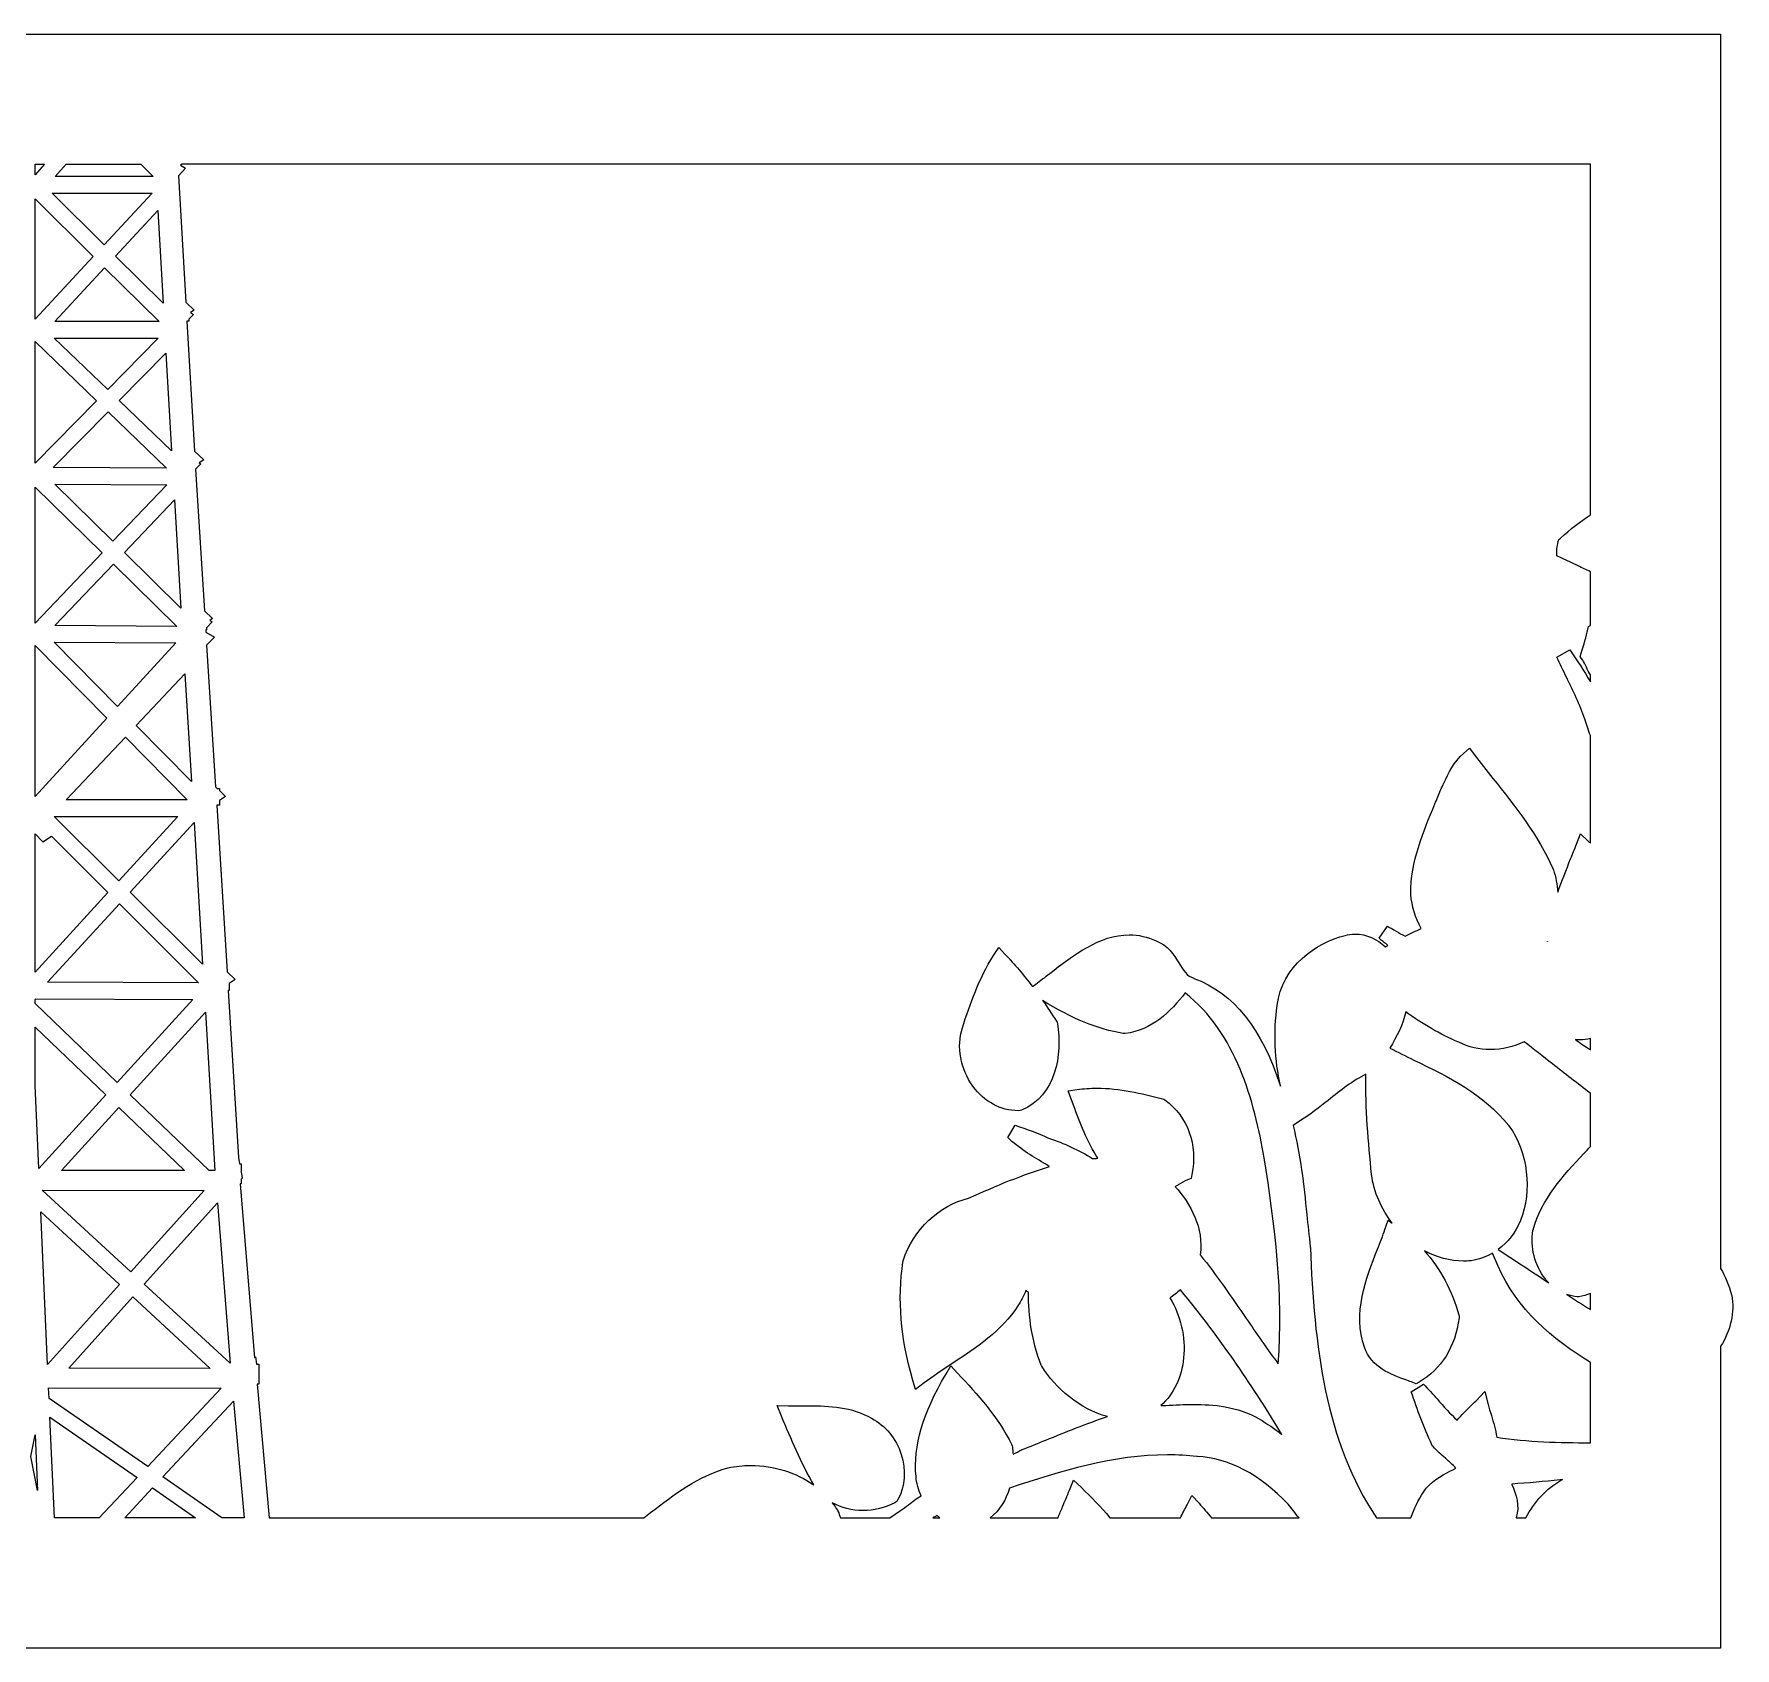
# Model space of a CAD drawing. Extents: x -437 to 3052, y -819 to 142.
# Drawn here: x 297.4 to 531.3, y -316.7 to -94.7 of the extents above; entities that cross this region are included whole.
import ezdxf

# ---------------------------------------------------------------- set-up
doc = ezdxf.new("R2010")
doc.units = 0
doc.layers.add('LAYER_1', color=7, linetype='CONTINUOUS')

msp = doc.modelspace()

# ---------------------------------------------------------------- linework, layer by layer
at = {"layer": 'LAYER_1', "color": 7}
for points in [[(297.55, -112.61), (298.85, -112.61), (297.55, -114.04), (297.55, -112.61)], [(301.83, -112.61), (312.11, -112.61), (313.78, -114.3), (300.31, -114.3), (301.83, -112.61)], [(313.64, -116.58), (307.05, -123.68), (299.89, -116.58), (313.64, -116.58)], [(297.55, -117.36), (305.55, -125.28), (297.55, -133.91), (297.55, -117.36)], [(315.15, -131.71), (308.62, -125.23), (314.43, -118.96), (315.15, -131.71)], [(300.27, -134.22), (307.12, -126.84), (314.6, -134.24), (300.27, -134.22)], [(297.55, -137), (306.01, -145.14), (297.55, -153.73), (297.55, -137)], [(314.49, -136.52), (307.54, -143.58), (300.17, -136.51), (314.49, -136.52)], [(316.31, -152), (309.12, -145.1), (315.54, -138.57), (316.31, -152)], [(307.59, -146.65), (315.63, -154.39), (300.05, -154.31), (307.59, -146.65)], [(315.66, -156.68), (308.26, -164.45), (300.27, -156.59), (315.66, -156.68)], [(297.55, -156.99), (306.76, -166.03), (297.55, -175.71), (297.55, -156.99)], [(309.83, -166), (316.71, -158.76), (317.62, -173.65), (309.83, -166)], [(308.33, -167.58), (317.06, -176.16), (300.29, -176.04), (308.33, -167.58)], [(297.55, -178.8), (307.42, -188.79), (297.55, -199.54), (297.55, -178.8)], [(316.91, -178.44), (308.89, -187.17), (300.16, -178.32), (316.91, -178.44)], [(311.48, -189.78), (318.17, -182.69), (319.08, -197.48), (311.48, -189.78)], [(309.98, -191.38), (318.49, -200), (301.81, -200.02), (309.98, -191.38)], [(317.21, -202.29), (309.07, -211.15), (300.19, -202.31), (317.21, -202.29)], [(310.64, -212.72), (319.42, -203.15), (320.59, -222.63), (310.64, -212.72)], [(297.55, -204.67), (298.6, -205.78), (299.8, -205.03), (307.58, -212.77), (297.55, -223.7), (297.55, -204.67)], [(309.15, -214.33), (320.05, -225.18), (299.27, -225.09), (309.15, -214.33)], [(297.55, -227.49), (297.67, -227.37), (319.23, -227.46), (308.86, -238.87), (297.55, -228.02), (297.55, -227.49)], [(321.5, -251), (310.65, -240.59), (320.98, -229.23), (322.28, -251), (321.5, -251)], [(297.55, -239.28), (297.55, -231.26), (307.28, -240.6), (298.07, -250.72), (297.55, -239.28)], [(301.2, -250.98), (309.07, -242.33), (318.1, -251), (301.2, -250.98)], [(320.82, -253.72), (310.73, -264.92), (298.52, -253.7), (320.82, -253.72)], [(298.34, -256.65), (309.16, -266.67), (299.28, -277.65), (298.34, -256.65)], [(312.57, -266.62), (322.63, -255.44), (324.39, -277.49), (312.57, -266.62)], [(311, -268.38), (321.62, -278.21), (302.19, -278.17), (311, -268.38)], [(299.42, -280.88), (323.15, -280.93), (313.04, -291.69), (299.49, -282.35), (299.42, -280.88)], [(323.26, -298.74), (315.12, -293.13), (324.85, -282.72), (326.29, -298.74), (323.26, -298.74)], [(306.39, -298.74), (300.22, -298.74), (299.6, -284.91), (311.6, -293.2), (306.39, -298.74)], [(296.97, -290.3), (297.56, -287.34), (297.9, -295.02), (296.97, -290.3)], [(309.88, -298.74), (313.7, -294.65), (319.62, -298.74), (309.88, -298.74)]]:
    msp.add_lwpolyline(points, dxfattribs=at)
for points, knots in [([(530.88, -268.1), (530.53, -266.78), (530.01, -265.58), (529.37, -264.45), (529.37, -264.45), (529.37, -252.29), (529.37, -252.29), (529.37, -252.29), (529.37, -241.22), (529.37, -241.22), (529.37, -241.22), (529.37, -217.3), (529.37, -217.3), (529.37, -217.3), (529.37, -201), (529.37, -201), (529.37, -201), (529.37, -193.69), (529.37, -193.69), (529.37, -193.69), (529.37, -176.74), (529.37, -176.74), (529.37, -176.74), (529.37, -170.8), (529.37, -170.8), (529.37, -170.8), (529.37, -166.1), (529.37, -166.1), (529.37, -166.1), (529.37, -159.49), (529.37, -159.49), (529.37, -159.49), (529.37, -135.26), (529.37, -135.26), (529.37, -135.26), (529.37, -94.69), (529.37, -94.69), (529.37, -94.69), (316.24, -94.69), (316.24, -94.69), (316.24, -94.69), (312.16, -94.69), (312.16, -94.69), (312.16, -94.69), (300.42, -94.69), (300.42, -94.69), (300.42, -94.69), (294.55, -94.69), (294.55, -94.69), (294.55, -94.69), (282.81, -94.69), (282.81, -94.69), (282.81, -94.69), (276.76, -94.69), (276.76, -94.69), (276.76, -94.69), (245.5, -94.69), (245.5, -94.69), (245.5, -94.69), (228.42, -94.69), (228.42, -94.69), (228.42, -94.69), (219.63, -94.69), (219.63, -94.69), (219.63, -94.69), (204.45, -94.69), (204.45, -94.69), (204.45, -94.69), (186.23, -94.69), (186.23, -94.69), (186.23, -94.69), (175.29, -94.69), (175.29, -94.69), (175.29, -94.69), (168.07, -94.69), (168.07, -94.69), (168.07, -94.69), (148.53, -94.69), (148.53, -94.69), (148.53, -94.69), (134.81, -94.69), (134.81, -94.69), (134.81, -94.69), (130.41, -94.69), (130.41, -94.69), (130.41, -94.69), (122.31, -94.69), (122.31, -94.69), (122.31, -94.69), (110.1, -94.69), (110.1, -94.69), (110.1, -94.69), (103.45, -94.69), (103.45, -94.69), (103.45, -94.69), (95.13, -94.69), (95.13, -94.69), (95.13, -94.69), (85.62, -94.69), (85.62, -94.69), (85.62, -94.69), (81.04, -94.69), (81.04, -94.69), (81.04, -94.69), (79.84, -94.69), (79.84, -94.69), (79.84, -94.69), (64.76, -94.69), (64.76, -94.69), (64.76, -94.69), (63.51, -94.69), (63.51, -94.69), (63.51, -94.69), (63.51, -108.95), (63.51, -108.95), (63.51, -108.95), (63.51, -129.03), (63.51, -129.03), (63.51, -129.03), (63.51, -149.06), (63.51, -149.06), (63.51, -149.06), (63.51, -175.89), (63.51, -175.89), (63.51, -175.89), (63.51, -188.37), (63.51, -188.37), (62.93, -189.21), (62.37, -190.04), (61.82, -190.86), (61.55, -191.26), (61.29, -191.66), (61.02, -192.05), (61.02, -192.05), (60.17, -193.31), (60.17, -193.31), (60.17, -193.31), (61.66, -193.62), (61.66, -193.62), (62.14, -193.72), (62.61, -193.82), (63.09, -193.92), (63.23, -193.95), (63.37, -193.98), (63.51, -194.01), (63.51, -194.01), (63.51, -316.66), (63.51, -316.66), (63.51, -316.66), (261.6, -316.66), (261.6, -316.66), (261.6, -316.66), (265.12, -316.66), (265.12, -316.66), (265.12, -316.66), (274.52, -316.66), (274.52, -316.66), (274.52, -316.66), (277.96, -316.66), (277.96, -316.66), (277.96, -316.66), (281.72, -316.66), (281.72, -316.66), (281.72, -316.66), (285.24, -316.66), (285.24, -316.66), (285.24, -316.66), (291.93, -316.66), (291.93, -316.66), (291.93, -316.66), (294.06, -316.66), (294.06, -316.66), (294.06, -316.66), (294.11, -316.66), (294.11, -316.66), (294.11, -316.66), (296.4, -316.66), (296.4, -316.66), (296.4, -316.66), (296.54, -316.66), (296.54, -316.66), (296.54, -316.66), (301.02, -316.66), (301.02, -316.66), (301.02, -316.66), (307.65, -316.66), (307.65, -316.66), (307.65, -316.66), (311.02, -316.66), (311.02, -316.66), (311.02, -316.66), (317.01, -316.66), (317.01, -316.66), (317.01, -316.66), (320.45, -316.66), (320.45, -316.66), (320.45, -316.66), (327.82, -316.66), (327.82, -316.66), (327.82, -316.66), (331.35, -316.66), (331.35, -316.66), (331.35, -316.66), (381.28, -316.66), (381.28, -316.66), (381.28, -316.66), (399.76, -316.66), (399.76, -316.66), (399.76, -316.66), (405.34, -316.66), (405.34, -316.66), (405.34, -316.66), (405.34, -316.65), (405.34, -316.65), (405.34, -316.65), (405.34, -316.66), (405.34, -316.66), (405.34, -316.66), (411.41, -316.66), (411.41, -316.66), (411.41, -316.66), (436.23, -316.66), (436.23, -316.66), (436.23, -316.66), (443.39, -316.66), (443.39, -316.66), (443.39, -316.66), (450.57, -316.66), (450.57, -316.66), (450.57, -316.66), (455.64, -316.66), (455.64, -316.66), (455.64, -316.66), (466.62, -316.66), (466.62, -316.66), (466.62, -316.66), (487.88, -316.66), (487.88, -316.66), (487.88, -316.66), (505.79, -316.66), (505.79, -316.66), (505.79, -316.66), (529.37, -316.66), (529.37, -316.66), (529.37, -316.66), (529.37, -314.94), (529.37, -314.94), (529.37, -314.94), (529.37, -301.53), (529.37, -301.53), (529.37, -301.53), (529.37, -294.89), (529.37, -294.89), (529.37, -294.89), (529.37, -290.25), (529.37, -290.25), (529.37, -290.25), (529.37, -289.08), (529.37, -289.08), (529.37, -289.08), (529.37, -280.81), (529.37, -280.81), (529.37, -280.81), (529.37, -275.15), (529.37, -275.15), (530.73, -273.1), (531.34, -270.39), (530.89, -268.16), (530.89, -268.16), (530.88, -268.1), (530.88, -268.1)], [0, 0, 0, 0, 1, 1, 1, 2, 2, 2, 3, 3, 3, 4, 4, 4, 5, 5, 5, 6, 6, 6, 7, 7, 7, 8, 8, 8, 9, 9, 9, 10, 10, 10, 11, 11, 11, 12, 12, 12, 13, 13, 13, 14, 14, 14, 15, 15, 15, 16, 16, 16, 17, 17, 17, 18, 18, 18, 19, 19, 19, 20, 20, 20, 21, 21, 21, 22, 22, 22, 23, 23, 23, 24, 24, 24, 25, 25, 25, 26, 26, 26, 27, 27, 27, 28, 28, 28, 29, 29, 29, 30, 30, 30, 31, 31, 31, 32, 32, 32, 33, 33, 33, 34, 34, 34, 35, 35, 35, 36, 36, 36, 37, 37, 37, 38, 38, 38, 39, 39, 39, 40, 40, 40, 41, 41, 41, 42, 42, 42, 43, 43, 43, 44, 44, 44, 45, 45, 45, 46, 46, 46, 47, 47, 47, 48, 48, 48, 49, 49, 49, 50, 50, 50, 51, 51, 51, 52, 52, 52, 53, 53, 53, 54, 54, 54, 55, 55, 55, 56, 56, 56, 57, 57, 57, 58, 58, 58, 59, 59, 59, 60, 60, 60, 61, 61, 61, 62, 62, 62, 63, 63, 63, 64, 64, 64, 65, 65, 65, 66, 66, 66, 67, 67, 67, 68, 68, 68, 69, 69, 69, 70, 70, 70, 71, 71, 71, 72, 72, 72, 73, 73, 73, 74, 74, 74, 75, 75, 75, 76, 76, 76, 77, 77, 77, 78, 78, 78, 79, 79, 79, 80, 80, 80, 81, 81, 81, 82, 82, 82, 83, 83, 83, 84, 84, 84, 85, 85, 85, 86, 86, 86, 87, 87, 87, 88, 88, 88, 89, 89, 89, 90, 90, 90, 90]), ([(423.5, -277.87), (423.5, -277.87), (422.81, -279.03), (422.81, -279.03), (419.63, -284.38), (418.33, -288.85), (418.71, -293.07), (418.77, -294), (419.02, -294.9), (419.43, -295.73), (418.79, -296.09), (418.22, -296.53), (417.68, -296.95), (417.3, -297.24), (416.94, -297.52), (416.57, -297.76), (416.57, -297.76), (415.09, -298.74), (415.09, -298.74), (415.09, -298.74), (408.32, -298.74), (408.32, -298.74), (408.22, -298.43), (408.11, -298.13), (407.98, -297.83), (407.98, -297.83), (407.95, -297.77), (407.95, -297.77), (407.95, -297.77), (407.92, -297.72), (407.92, -297.72), (407.7, -297.36), (407.45, -297.02), (407.19, -296.68), (408.45, -297.38), (409.89, -297.75), (411.42, -297.75), (411.42, -297.75), (411.42, -297.75), (411.42, -297.75), (412.93, -297.75), (414.44, -297.38), (415.8, -296.68), (415.8, -296.68), (416.08, -296.53), (416.08, -296.53), (416.08, -296.53), (416.23, -296.25), (416.23, -296.25), (417.2, -294.42), (417.36, -292.15), (416.68, -290.03), (415.99, -287.85), (414.49, -286.04), (412.58, -285.07), (409.88, -283.48), (406.83, -283.35), (403.94, -283.35), (403.65, -283.35), (402.53, -283.35), (402.25, -283.35), (401.89, -283.35), (401.52, -283.35), (401.17, -283.34), (401.17, -283.34), (399.6, -283.31), (399.6, -283.31), (399.6, -283.31), (400.21, -284.76), (400.21, -284.76), (401.54, -287.92), (402.92, -291.18), (404.64, -294.24), (402.26, -292.53), (399.22, -291.55), (395.98, -291.55), (394.92, -291.55), (393.87, -291.66), (392.87, -291.87), (392.87, -291.87), (392.82, -291.89), (392.82, -291.89), (388.76, -292.98), (385.43, -295.54), (382.21, -298.03), (381.91, -298.27), (381.6, -298.5), (381.29, -298.74), (381.29, -298.74), (329.77, -298.74), (329.77, -298.74), (329.77, -298.74), (328.08, -280.37), (328.08, -280.37), (328.08, -280.37), (328.31, -280.37), (328.31, -280.37), (328.31, -280.37), (328.31, -277.63), (328.31, -277.63), (328.31, -277.63), (328.02, -277.63), (328.02, -277.63), (328.02, -277.63), (327.89, -276.62), (327.89, -276.62), (327.89, -276.62), (327.75, -276.77), (327.75, -276.77), (327.75, -276.77), (325.78, -252.82), (325.78, -252.82), (325.78, -252.82), (325.88, -252.82), (325.88, -252.82), (325.88, -252.82), (325.88, -252.2), (325.88, -252.2), (325.88, -252.2), (326.05, -252.03), (326.05, -252.03), (326.05, -252.03), (325.88, -251.17), (325.88, -251.17), (325.88, -251.17), (325.88, -250.09), (325.88, -250.09), (325.88, -250.09), (325.68, -250.08), (325.68, -250.08), (325.68, -250.08), (325.52, -249.2), (325.52, -249.2), (325.52, -249.2), (324.1, -226.25), (324.1, -226.25), (324.1, -226.25), (324.25, -226.25), (324.25, -226.25), (324.25, -226.25), (324.25, -225.26), (324.25, -225.26), (324.25, -225.26), (325.06, -224.74), (325.06, -224.74), (325.06, -224.74), (323.95, -223.65), (323.95, -223.65), (323.95, -223.65), (322.53, -200.75), (322.53, -200.75), (322.53, -200.75), (322.91, -200.75), (322.91, -200.75), (322.91, -200.75), (322.91, -200.08), (322.91, -200.08), (322.91, -200.08), (323.73, -199.56), (323.73, -199.56), (323.73, -199.56), (322.91, -198.75), (322.91, -198.75), (322.91, -198.75), (322.91, -198.44), (322.91, -198.44), (322.91, -198.44), (322.59, -198.44), (322.59, -198.44), (322.59, -198.44), (322.37, -198.23), (322.37, -198.23), (322.37, -198.23), (321.15, -178.76), (321.15, -178.76), (321.15, -178.76), (322.22, -177.66), (322.22, -177.66), (322.22, -177.66), (321.04, -176.93), (321.04, -176.93), (321.04, -176.93), (321.02, -176.63), (321.02, -176.63), (321.02, -176.63), (321.13, -176.63), (321.13, -176.63), (321.13, -176.63), (321.13, -176.35), (321.13, -176.35), (321.13, -176.35), (321.92, -175.52), (321.92, -175.52), (321.92, -175.52), (321.59, -175.33), (321.59, -175.33), (321.59, -175.33), (321.95, -175.08), (321.95, -175.08), (321.95, -175.08), (320.85, -174.03), (320.85, -174.03), (320.85, -174.03), (319.63, -154.55), (319.63, -154.55), (319.63, -154.55), (320.34, -153.81), (320.34, -153.81), (320.34, -153.81), (320.13, -153.68), (320.13, -153.68), (320.13, -153.68), (320.75, -153.25), (320.75, -153.25), (320.75, -153.25), (319.47, -152.05), (319.47, -152.05), (319.47, -152.05), (318.43, -134.18), (318.43, -134.18), (318.43, -134.18), (318.71, -134.18), (318.71, -134.18), (318.71, -134.18), (318.71, -133.89), (318.71, -133.89), (318.71, -133.89), (319.36, -133.25), (319.36, -133.25), (319.36, -133.25), (318.95, -132.99), (318.95, -132.99), (318.95, -132.99), (319.43, -132.69), (319.43, -132.69), (319.43, -132.69), (318.28, -131.58), (318.28, -131.58), (318.28, -131.58), (317.26, -114.2), (317.26, -114.2), (317.26, -114.2), (318.25, -113.16), (318.25, -113.16), (318.25, -113.16), (317.57, -112.74), (317.57, -112.74), (317.57, -112.74), (317.78, -112.61), (317.78, -112.61), (317.78, -112.61), (511.45, -112.61), (511.45, -112.61), (511.45, -112.61), (511.45, -160.82), (511.45, -160.82), (510.08, -161.73), (508.7, -162.8), (507.33, -164.03), (507.33, -164.03), (507.12, -164.22), (507.12, -164.22), (507.12, -164.22), (507.04, -164.47), (507.04, -164.47), (506.93, -164.82), (506.84, -165.51), (506.84, -165.81), (506.84, -165.81), (506.84, -166.46), (506.84, -166.46), (506.84, -166.46), (507.44, -166.74), (507.44, -166.74), (508.22, -167.09), (509.01, -167.47), (509.77, -167.84), (510.33, -168.11), (510.89, -168.37), (511.45, -168.64), (511.45, -168.64), (511.45, -176.01), (511.45, -176.01), (511.45, -176.01), (511.21, -176.18), (511.21, -176.18), (511.21, -176.18), (511.12, -176.55), (511.12, -176.55), (510.86, -177.58), (510.58, -178.7), (510.21, -179.82), (510.21, -179.82), (510.03, -180.36), (510.03, -180.36), (510.03, -180.36), (510.4, -180.8), (510.4, -180.8), (510.57, -181), (510.74, -181.39), (510.91, -181.77), (511.06, -182.1), (511.22, -182.48), (511.45, -182.84), (511.45, -182.84), (511.45, -183.77), (511.45, -183.77), (510.57, -182.28), (509.64, -180.81), (508.61, -179.4), (508.61, -179.4), (506.86, -180.41), (506.86, -180.41), (507.28, -181.33), (507.73, -182.25), (508.16, -183.13), (509.06, -185), (510, -186.93), (510.71, -188.9), (510.95, -189.65), (511.2, -190.41), (511.45, -191.15), (511.45, -191.15), (511.45, -205.97), (511.45, -205.97), (511.37, -205.89), (511.28, -205.81), (511.2, -205.73), (511.2, -205.73), (510.11, -204.68), (510.11, -204.68), (510.11, -204.68), (509.55, -206.09), (509.55, -206.09), (509.29, -206.76), (509.01, -207.44), (508.74, -208.12), (508.14, -209.63), (507.52, -211.16), (506.97, -212.73), (506.9, -211.67), (506.71, -210.63), (506.38, -209.64), (506.38, -209.64), (506.36, -209.59), (506.36, -209.59), (506.36, -209.59), (506.34, -209.54), (506.34, -209.54), (504.27, -204.89), (501.11, -200.91), (498.06, -197.06), (497.21, -195.98), (496.33, -194.88), (495.49, -193.78), (495.49, -193.78), (494.84, -192.92), (494.84, -192.92), (494.84, -192.92), (494.02, -193.62), (494.02, -193.62), (492.68, -194.77), (491.96, -196.32), (491.32, -197.7), (491.18, -198), (491.04, -198.3), (490.89, -198.6), (490.89, -198.6), (490.87, -198.63), (490.87, -198.63), (490.87, -198.63), (490.86, -198.66), (490.86, -198.66), (490.6, -199.29), (490.34, -199.92), (490.08, -200.56), (488.44, -204.46), (486.75, -208.49), (486.75, -212.94), (486.75, -212.94), (486.75, -212.98), (486.75, -212.98), (486.75, -212.98), (486.76, -213.02), (486.76, -213.02), (486.89, -214.63), (487.38, -216.21), (488.17, -217.72), (487.43, -218.04), (486.69, -218.39), (485.97, -218.76), (485.15, -218.31), (484.34, -217.85), (483.54, -217.37), (483.54, -217.37), (482.39, -219.05), (482.39, -219.05), (482.8, -219.37), (483.21, -219.7), (483.61, -220.04), (483.5, -220.11), (483.38, -220.17), (483.27, -220.24), (482.11, -219.18), (480.67, -218.47), (479.08, -218.47), (478.62, -218.47), (478.17, -218.53), (477.72, -218.65), (473.8, -219.69), (469.01, -222.84), (468.4, -228.3), (467.86, -231.94), (468.03, -235.76), (468.84, -239.4), (466.34, -231.52), (462.34, -226.53), (456.94, -224.56), (456.94, -224.56), (456.9, -224.55), (456.9, -224.55), (456, -224.27), (455.47, -223.42), (454.86, -222.44), (454.14, -221.28), (453.33, -219.98), (451.72, -219.41), (450.54, -218.86), (449.3, -218.57), (448.04, -218.57), (443.97, -218.57), (440.32, -221.4), (437.1, -223.9), (436.43, -224.42), (435.8, -224.9), (435.18, -225.35), (435.18, -225.35), (434.72, -225.69), (434.72, -225.69), (433.52, -224.12), (432.27, -222.64), (430.98, -221.26), (430.98, -221.26), (430.08, -220.3), (430.08, -220.3), (430.08, -220.3), (429.37, -221.42), (429.37, -221.42), (427.37, -224.6), (426.13, -228.1), (425.09, -231.39), (424.26, -233.95), (424.81, -237.02), (426.53, -239.39), (428.09, -241.53), (430.35, -242.76), (432.74, -242.76), (432.74, -242.76), (433.04, -242.75), (433.04, -242.75), (433.04, -242.75), (433.22, -242.68), (433.22, -242.68), (437.98, -240.69), (438.85, -235.04), (438.15, -230.81), (438.15, -230.81), (438.12, -230.61), (438.12, -230.61), (438.12, -230.61), (438.01, -230.43), (438.01, -230.43), (437.4, -229.46), (436.77, -228.52), (436.12, -227.6), (440.08, -230.09), (443.72, -231.58), (447.22, -232.13), (447.22, -232.13), (447.35, -232.15), (447.35, -232.15), (447.35, -232.15), (447.48, -232.13), (447.48, -232.13), (451.11, -231.76), (453.76, -229.11), (455.72, -226.57), (462.73, -232.01), (465.22, -241.51), (466.6, -249.24), (468.02, -258.39), (469.31, -268.08), (468.52, -277.57), (466.99, -275.52), (465.54, -273.4), (464.12, -271.32), (462.13, -268.4), (460.08, -265.42), (457.8, -262.59), (458.3, -258.91), (456.49, -255.52), (454.35, -253.22), (454.48, -253.14), (454.62, -253.06), (454.75, -252.98), (455.21, -252.71), (455.65, -252.45), (456.05, -252.28), (456.05, -252.28), (456.55, -252.07), (456.55, -252.07), (456.55, -252.07), (456.65, -251.54), (456.65, -251.54), (457.48, -247.44), (456.1, -243.61), (452.95, -241.28), (452.95, -241.28), (452.79, -241.17), (452.79, -241.17), (452.79, -241.17), (452.6, -241.12), (452.6, -241.12), (449.73, -240.38), (446.68, -239.66), (443.6, -239.66), (442.66, -239.66), (441.75, -239.73), (440.88, -239.86), (440.88, -239.86), (439.65, -240.05), (439.65, -240.05), (439.65, -240.05), (440.37, -241.99), (440.37, -241.99), (441.24, -244.38), (442.23, -247.06), (443.73, -249.31), (443.48, -249.32), (443.24, -249.33), (442.99, -249.34), (441.09, -248.2), (439.09, -247.23), (436.94, -246.53), (435.49, -245.88), (433.94, -245.28), (432.35, -244.77), (432.35, -244.77), (431.33, -246.47), (431.33, -246.47), (432.83, -247.9), (434.59, -248.95), (436.29, -249.97), (436.56, -250.13), (436.82, -250.29), (437.09, -250.45), (433.4, -251.57), (429.83, -253.03), (425.94, -254.81), (421.95, -255.73), (418.3, -259.11), (416.95, -263.39), (416.95, -263.39), (416.93, -263.46), (416.93, -263.46), (416.93, -263.46), (416.92, -263.54), (416.92, -263.54), (416.14, -268.68), (416.59, -274.11), (418.24, -279.69), (418.24, -279.69), (418.66, -281.1), (418.66, -281.1), (418.66, -281.1), (419.83, -280.21), (419.83, -280.21), (421.03, -279.31), (422.35, -278.44), (423.62, -277.59), (426.99, -275.37), (430.46, -273.07), (432.73, -269.58), (433.17, -268.94), (433.53, -268.23), (433.82, -267.5), (433.94, -267.57), (434.05, -267.65), (434.17, -267.73), (434.18, -271.08), (434.64, -274.47), (435.91, -277.75), (435.91, -277.75), (435.95, -277.84), (435.95, -277.84), (435.95, -277.84), (436, -277.92), (436, -277.92), (437.89, -280.89), (441.25, -283.87), (445.04, -284.82), (442.15, -285.8), (439.33, -286.94), (436.57, -288.07), (435.48, -288.51), (434.4, -288.95), (433.32, -289.38), (433.32, -289.38), (433.28, -289.39), (433.28, -289.39), (433.28, -289.39), (433.24, -289.41), (433.24, -289.41), (432.85, -289.61), (432.45, -289.8), (432.05, -290), (432.03, -289.67), (432, -289.35), (431.97, -289.03), (431.97, -289.03), (431.95, -288.86), (431.95, -288.86), (431.95, -288.86), (431.87, -288.7), (431.87, -288.7), (430.01, -284.93), (427.17, -281.77), (424.42, -278.85), (424.42, -278.85), (423.5, -277.87), (423.5, -277.87)], [0, 0, 0, 0, 1, 1, 1, 2, 2, 2, 3, 3, 3, 4, 4, 4, 5, 5, 5, 6, 6, 6, 7, 7, 7, 8, 8, 8, 9, 9, 9, 10, 10, 10, 11, 11, 11, 12, 12, 12, 13, 13, 13, 14, 14, 14, 15, 15, 15, 16, 16, 16, 17, 17, 17, 18, 18, 18, 19, 19, 19, 20, 20, 20, 21, 21, 21, 22, 22, 22, 23, 23, 23, 24, 24, 24, 25, 25, 25, 26, 26, 26, 27, 27, 27, 28, 28, 28, 29, 29, 29, 30, 30, 30, 31, 31, 31, 32, 32, 32, 33, 33, 33, 34, 34, 34, 35, 35, 35, 36, 36, 36, 37, 37, 37, 38, 38, 38, 39, 39, 39, 40, 40, 40, 41, 41, 41, 42, 42, 42, 43, 43, 43, 44, 44, 44, 45, 45, 45, 46, 46, 46, 47, 47, 47, 48, 48, 48, 49, 49, 49, 50, 50, 50, 51, 51, 51, 52, 52, 52, 53, 53, 53, 54, 54, 54, 55, 55, 55, 56, 56, 56, 57, 57, 57, 58, 58, 58, 59, 59, 59, 60, 60, 60, 61, 61, 61, 62, 62, 62, 63, 63, 63, 64, 64, 64, 65, 65, 65, 66, 66, 66, 67, 67, 67, 68, 68, 68, 69, 69, 69, 70, 70, 70, 71, 71, 71, 72, 72, 72, 73, 73, 73, 74, 74, 74, 75, 75, 75, 76, 76, 76, 77, 77, 77, 78, 78, 78, 79, 79, 79, 80, 80, 80, 81, 81, 81, 82, 82, 82, 83, 83, 83, 84, 84, 84, 85, 85, 85, 86, 86, 86, 87, 87, 87, 88, 88, 88, 89, 89, 89, 90, 90, 90, 91, 91, 91, 92, 92, 92, 93, 93, 93, 94, 94, 94, 95, 95, 95, 96, 96, 96, 97, 97, 97, 98, 98, 98, 99, 99, 99, 100, 100, 100, 101, 101, 101, 102, 102, 102, 103, 103, 103, 104, 104, 104, 105, 105, 105, 106, 106, 106, 107, 107, 107, 108, 108, 108, 109, 109, 109, 110, 110, 110, 111, 111, 111, 112, 112, 112, 113, 113, 113, 114, 114, 114, 115, 115, 115, 116, 116, 116, 117, 117, 117, 118, 118, 118, 119, 119, 119, 120, 120, 120, 121, 121, 121, 122, 122, 122, 123, 123, 123, 124, 124, 124, 125, 125, 125, 126, 126, 126, 127, 127, 127, 128, 128, 128, 129, 129, 129, 130, 130, 130, 131, 131, 131, 132, 132, 132, 133, 133, 133, 134, 134, 134, 135, 135, 135, 136, 136, 136, 137, 137, 137, 138, 138, 138, 139, 139, 139, 140, 140, 140, 141, 141, 141, 142, 142, 142, 143, 143, 143, 144, 144, 144, 145, 145, 145, 146, 146, 146, 147, 147, 147, 148, 148, 148, 149, 149, 149, 150, 150, 150, 151, 151, 151, 152, 152, 152, 153, 153, 153, 154, 154, 154, 155, 155, 155, 156, 156, 156, 157, 157, 157, 158, 158, 158, 159, 159, 159, 160, 160, 160, 161, 161, 161, 162, 162, 162, 163, 163, 163, 164, 164, 164, 165, 165, 165, 166, 166, 166, 167, 167, 167, 168, 168, 168, 169, 169, 169, 170, 170, 170, 171, 171, 171, 172, 172, 172, 173, 173, 173, 174, 174, 174, 175, 175, 175, 176, 176, 176, 177, 177, 177, 178, 178, 178, 179, 179, 179, 180, 180, 180, 181, 181, 181, 182, 182, 182, 183, 183, 183, 184, 184, 184, 185, 185, 185, 186, 186, 186, 187, 187, 187, 188, 188, 188, 189, 189, 189, 190, 190, 190, 191, 191, 191, 192, 192, 192, 193, 193, 193, 194, 194, 194, 195, 195, 195, 196, 196, 196, 197, 197, 197, 198, 198, 198, 199, 199, 199, 200, 200, 200, 201, 201, 201, 202, 202, 202, 203, 203, 203, 204, 204, 204, 205, 205, 205, 206, 206, 206, 207, 207, 207, 208, 208, 208, 209, 209, 209, 210, 210, 210, 210]), ([(505.58, -219.46), (505.58, -219.47), (505.58, -219.49), (505.58, -219.5), (505.58, -219.5), (505.57, -219.49), (505.57, -219.49), (505.57, -219.48), (505.58, -219.47), (505.58, -219.46)], [0, 0, 0, 0, 1, 1, 1, 2, 2, 2, 3, 3, 3, 3]), ([(511.45, -247.68), (511.15, -248.01), (510.85, -248.34), (510.54, -248.67), (507.69, -251.73), (504.75, -254.9), (503.57, -259.14), (503.57, -259.14), (503.55, -259.19), (503.55, -259.19), (503.55, -259.19), (503.55, -259.24), (503.55, -259.24), (503.16, -261.49), (503.8, -264.02), (505.23, -265.86), (505.38, -266.06), (505.55, -266.25), (505.72, -266.43), (504.47, -265.6), (503.22, -264.77), (501.98, -263.95), (501.98, -263.95), (498.79, -261.84), (498.79, -261.84), (500.11, -260.88), (501.15, -259.53), (501.83, -257.86), (503.5, -253.78), (502.85, -248.44), (500.26, -244.85), (500.26, -244.85), (500.23, -244.82), (500.23, -244.82), (496.79, -240.47), (491.91, -238.1), (487.19, -235.8), (486.1, -235.26), (484.98, -234.72), (483.88, -234.15), (484.85, -232.56), (485.68, -230.9), (486.06, -229.18), (488.34, -230.79), (490.74, -232.26), (493.37, -233.35), (494.7, -234.02), (496.15, -234.36), (497.69, -234.36), (497.69, -234.36), (497.69, -234.36), (497.7, -234.36), (499.32, -234.36), (500.91, -233.97), (502.36, -233.3), (503.67, -234.31), (504.96, -235.32), (506.24, -236.33), (507.96, -237.67), (509.69, -239.03), (511.45, -240.37), (511.45, -240.37), (511.45, -247.68), (511.45, -247.68)], [0, 0, 0, 0, 1, 1, 1, 2, 2, 2, 3, 3, 3, 4, 4, 4, 5, 5, 5, 6, 6, 6, 7, 7, 7, 8, 8, 8, 9, 9, 9, 10, 10, 10, 11, 11, 11, 12, 12, 12, 13, 13, 13, 14, 14, 14, 15, 15, 15, 16, 16, 16, 17, 17, 17, 18, 18, 18, 19, 19, 19, 20, 20, 20, 21, 21, 21, 21]), ([(511.45, -234.4), (510.76, -233.93), (510.07, -233.46), (509.39, -232.99), (509.6, -233.02), (509.81, -233.04), (510.02, -233.04), (510.02, -233.04), (510.02, -233.04), (510.02, -233.04), (510.51, -233.04), (510.99, -232.96), (511.45, -232.82), (511.45, -232.82), (511.45, -234.4), (511.45, -234.4)], [0, 0, 0, 0, 1, 1, 1, 2, 2, 2, 3, 3, 3, 4, 4, 4, 5, 5, 5, 5]), ([(511.45, -288.43), (507.18, -288.41), (502.82, -288.34), (498.58, -287.68), (498.44, -286.63), (498.14, -285.64), (497.84, -284.68), (497.68, -284.15), (497.52, -283.65), (497.4, -283.16), (497.4, -283.16), (496.96, -281.4), (496.96, -281.4), (496.96, -281.4), (495.69, -282.69), (495.69, -282.69), (495.45, -282.93), (495.21, -283.16), (494.97, -283.39), (494.35, -284), (493.71, -284.62), (493.15, -285.31), (492.18, -284.46), (491.29, -283.45), (490.37, -282.41), (489.77, -281.73), (489.14, -281.02), (488.49, -280.37), (488.49, -280.37), (486.81, -281.42), (486.81, -281.42), (487.67, -283.9), (488.54, -286.32), (489.66, -288.71), (489.66, -288.71), (489.72, -288.85), (489.72, -288.85), (489.72, -288.85), (489.82, -288.96), (489.82, -288.96), (490.35, -289.56), (490.95, -290.08), (491.52, -290.57), (492.04, -291.02), (492.54, -291.45), (492.97, -291.92), (492.73, -292.05), (492.49, -292.18), (492.24, -292.31), (490.86, -293.02), (489.43, -293.76), (488.51, -295.21), (487.75, -296.33), (487.21, -297.52), (486.77, -298.74), (486.77, -298.74), (482.06, -298.74), (482.06, -298.74), (475, -288.42), (473.45, -274.89), (472.95, -261.56), (472.95, -261.56), (472.94, -261.51), (472.94, -261.51), (472.94, -261.51), (472.94, -261.47), (472.94, -261.47), (472.76, -260), (472.6, -258.5), (472.45, -257.04), (472.03, -252.99), (471.6, -248.83), (470.56, -244.78), (470.56, -244.78), (470.56, -244.79), (470.56, -244.79), (470.56, -244.79), (471.61, -244.12), (471.61, -244.12), (472.91, -243.29), (474.17, -242.3), (475.38, -241.34), (477.13, -239.96), (478.8, -238.63), (480.59, -237.75), (480.5, -242.48), (480.92, -247.13), (481.36, -251.54), (481.68, -253.99), (482.71, -256.29), (484.2, -258.21), (484.2, -258.21), (483.64, -257.84), (483.64, -257.84), (483.64, -257.84), (483.21, -259.08), (483.21, -259.08), (482.9, -259.98), (482.55, -260.87), (482.17, -261.82), (480.57, -265.92), (478.75, -270.57), (480.4, -275.3), (481.31, -278.07), (484.04, -279.06), (486.22, -279.84), (486.51, -279.94), (486.78, -280.04), (487.05, -280.15), (487.05, -280.15), (487.5, -280.32), (487.5, -280.32), (487.5, -280.32), (487.92, -280.08), (487.92, -280.08), (490.98, -278.31), (492.87, -275.26), (493.39, -271.25), (493.39, -271.25), (493.41, -271.05), (493.41, -271.05), (493.41, -271.05), (493.36, -270.85), (493.36, -270.85), (492.45, -267.55), (490.8, -264.5), (488.63, -262.02), (490.31, -262.93), (492.15, -263.45), (494.01, -263.45), (494.01, -263.45), (494.01, -263.45), (494.01, -263.45), (494.34, -263.45), (494.67, -263.44), (495, -263.41), (495, -263.41), (495.03, -263.4), (495.03, -263.4), (495.03, -263.4), (495.07, -263.4), (495.07, -263.4), (496.13, -263.22), (497.11, -262.86), (497.99, -262.37), (497.99, -262.37), (498.72, -264.04), (498.72, -264.04), (501.41, -270.18), (506.21, -274.1), (511.45, -277.39), (511.45, -277.39), (511.45, -288.43), (511.45, -288.43)], [0, 0, 0, 0, 1, 1, 1, 2, 2, 2, 3, 3, 3, 4, 4, 4, 5, 5, 5, 6, 6, 6, 7, 7, 7, 8, 8, 8, 9, 9, 9, 10, 10, 10, 11, 11, 11, 12, 12, 12, 13, 13, 13, 14, 14, 14, 15, 15, 15, 16, 16, 16, 17, 17, 17, 18, 18, 18, 19, 19, 19, 20, 20, 20, 21, 21, 21, 22, 22, 22, 23, 23, 23, 24, 24, 24, 25, 25, 25, 26, 26, 26, 27, 27, 27, 28, 28, 28, 29, 29, 29, 30, 30, 30, 31, 31, 31, 32, 32, 32, 33, 33, 33, 34, 34, 34, 35, 35, 35, 36, 36, 36, 37, 37, 37, 38, 38, 38, 39, 39, 39, 40, 40, 40, 41, 41, 41, 42, 42, 42, 43, 43, 43, 44, 44, 44, 45, 45, 45, 46, 46, 46, 47, 47, 47, 48, 48, 48, 49, 49, 49, 50, 50, 50, 51, 51, 51, 51]), ([(453.64, -268.51), (454.12, -268.19), (454.61, -267.81), (455.08, -267.39), (460.74, -274.21), (465.37, -281.24), (469.02, -287.28), (468.02, -286.51), (466.98, -285.78), (465.89, -285.15), (462.87, -283.39), (459.52, -283.16), (456.93, -283.16), (455.63, -283.16), (454.32, -283.23), (453.05, -283.29), (452.83, -283.31), (452.62, -283.32), (452.4, -283.33), (454.17, -281.68), (455.26, -279.41), (455.52, -276.75), (455.8, -273.92), (455.09, -270.95), (453.64, -268.51)], [0, 0, 0, 0, 1, 1, 1, 2, 2, 2, 3, 3, 3, 4, 4, 4, 5, 5, 5, 6, 6, 6, 7, 7, 7, 8, 8, 8, 8]), ([(511.45, -270.12), (510.35, -269.43), (509.26, -268.73), (508.18, -268.03), (508.65, -268.2), (509.15, -268.31), (509.65, -268.35), (509.65, -268.35), (509.77, -268.36), (509.77, -268.36), (509.77, -268.36), (509.89, -268.35), (509.89, -268.35), (510.45, -268.26), (510.96, -268.1), (511.45, -267.89), (511.45, -267.89), (511.45, -270.12), (511.45, -270.12)], [0, 0, 0, 0, 1, 1, 1, 2, 2, 2, 3, 3, 3, 4, 4, 4, 5, 5, 5, 6, 6, 6, 6]), ([(459.33, -298.74), (458.78, -298.07), (458.22, -297.4), (457.63, -296.76), (457.63, -296.76), (456.65, -295.69), (456.65, -295.69), (456.65, -295.69), (455.98, -296.98), (455.98, -296.98), (455.69, -297.54), (455.38, -298.13), (455.08, -298.74), (455.08, -298.74), (445.37, -298.74), (445.37, -298.74), (444.15, -297.24), (442.78, -295.86), (441.45, -294.6), (441.45, -294.6), (440.36, -293.58), (440.36, -293.58), (440.36, -293.58), (439.81, -294.96), (439.81, -294.96), (439.5, -295.72), (439.19, -296.47), (438.87, -297.23), (438.66, -297.73), (438.45, -298.23), (438.24, -298.74), (438.24, -298.74), (428.91, -298.74), (428.91, -298.74), (430.24, -297.75), (431.08, -296.29), (431.56, -294.67), (438.62, -292.33), (445.89, -290.09), (453.31, -290.09), (454.67, -290.09), (456.03, -290.17), (457.34, -290.32), (457.34, -290.32), (457.38, -290.32), (457.38, -290.32), (457.38, -290.32), (457.41, -290.32), (457.41, -290.32), (461.66, -290.5), (466.08, -292.83), (469.87, -296.89), (470.38, -297.5), (470.88, -298.12), (471.39, -298.74), (471.39, -298.74), (459.33, -298.74), (459.33, -298.74)], [0, 0, 0, 0, 1, 1, 1, 2, 2, 2, 3, 3, 3, 4, 4, 4, 5, 5, 5, 6, 6, 6, 7, 7, 7, 8, 8, 8, 9, 9, 9, 10, 10, 10, 11, 11, 11, 12, 12, 12, 13, 13, 13, 14, 14, 14, 15, 15, 15, 16, 16, 16, 17, 17, 17, 18, 18, 18, 19, 19, 19, 19]), ([(502.6, -298.74), (502.6, -298.74), (501.24, -298.74), (501.24, -298.74), (501.81, -297.04), (501.2, -295.52), (500.67, -294.17), (500.66, -294.15), (500.65, -294.13), (500.64, -294.11), (502.89, -293.98), (505.13, -293.75), (507.32, -293.53), (507.42, -293.52), (507.52, -293.51), (507.62, -293.5), (505.33, -294.71), (503.75, -296.61), (502.6, -298.74)], [0, 0, 0, 0, 1, 1, 1, 2, 2, 2, 3, 3, 3, 4, 4, 4, 5, 5, 5, 6, 6, 6, 6]), ([(421.02, -298.74), (421.22, -298.65), (421.41, -298.55), (421.61, -298.44), (421.74, -298.55), (421.86, -298.65), (422, -298.74), (422, -298.74), (421.02, -298.74), (421.02, -298.74)], [0, 0, 0, 0, 1, 1, 1, 2, 2, 2, 3, 3, 3, 3])]:
    msp.add_open_spline(points, degree=3, knots=knots, dxfattribs=at)

doc.saveas('drawing.dxf')
